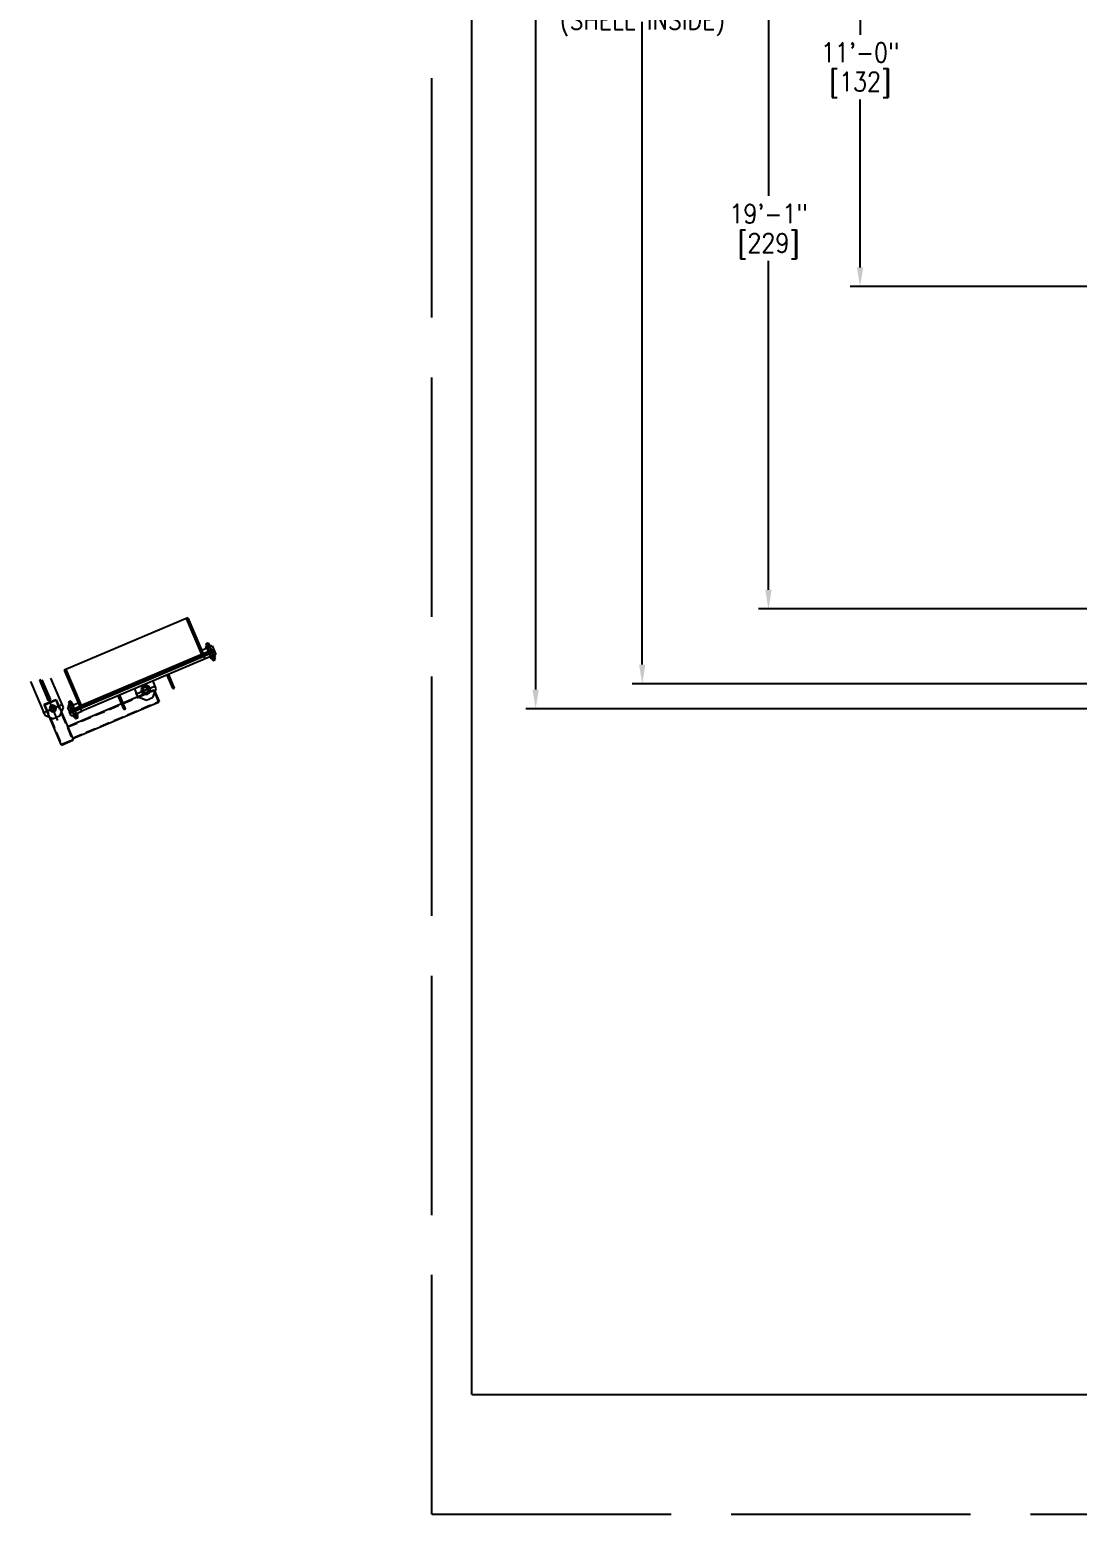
# Model space of a CAD drawing. Extents: x -1889 to 1438, y -977 to 1122.
# Drawn here: x -156.9 to 158.1, y 36 to 482.6 of the extents above; entities that cross this region are included whole.
import ezdxf

# ---------------------------------------------------------------- set-up
doc = ezdxf.new("R2010")
doc.units = 0
doc.header["$LTSCALE"] = 12
doc.header["$MEASUREMENT"] = 0
doc.header["$PDMODE"] = 33
doc.header["$PDSIZE"] = -0.5
for name, pattern in [('AM_ISO02W050', [7.5, 6, -1.5]), ('CENTER', [2, 1.25, -0.25, 0.25, -0.25]), ('HIDDEN', [0.375, 0.25, -0.125])]:
    doc.linetypes.add(name, pattern=pattern)
doc.layers.get('0').update_dxf_attribs({"linetype": 'CONTINUOUS'})
doc.layers.get('Defpoints').update_dxf_attribs({"linetype": 'CONTINUOUS'})
for name, color, linetype in [('11-2 PIPE', 7, 'CONTINUOUS'), ('3-4-10NC-HHBOLT', 32, 'CONTINUOUS'), ('3-4-10NC-HHNUT', 32, 'CONTINUOUS'), ('ARM', 3, 'CONTINUOUS'), ('CENTER', 6, 'CENTER'), ('COVER', 3, 'CONTINUOUS'), ('DIM', 1, 'CONTINUOUS'), ('EXTERNALS', 3, 'CONTINUOUS'), ('FLG', 2, 'CONTINUOUS'), ('HANDLE', 2, 'CONTINUOUS'), ('muoto', 4, 'CONTINUOUS'), ('NECK', 242, 'CONTINUOUS'), ('PIVOT', 30, 'CONTINUOUS'), ('WASHER', 7, 'CONTINUOUS')]:
    doc.layers.add(name, color=color, linetype=linetype)
doc.styles.add('ROMANS', font='ROMANS.shx', dxfattribs={"width": 0.85, "height": 5.76})
doc.styles.get("Standard").update_dxf_attribs({"font": 'sanss___.ttf'})
doc.dimstyles.get("Standard").update_dxf_attribs({"dimtxt": 0.18, "dimasz": 0.18, "dimexe": 0.18, "dimexo": 0.0625, "dimgap": 0.09, "dimtad": 0, "dimtih": 1, "dimtoh": 1, "dimdec": 4, "dimzin": 0, "dimdsep": 46, "dimtxsty": 'Standard', "dimcen": 0.09, "dimadec": 0, "dimazin": 0, "dimtfac": 1, "dimtdec": 4, "dimtofl": 0, "dimtmove": 0, "dimatfit": 3, "dimfxl": 1, "dimtolj": 1, "dimtzin": 0, "dimarcsym": 0})

# ---------------------------------------------------------------- blocks, each defined once
blk = doc.blocks.new('*D183')
at = {"layer": 'Defpoints', "color": 0, "transparency": 16777216}
for p in [(372.86, 796.33), (-4.78, 278.33), (372.86, 278.33)]:
    blk.add_point(p, dxfattribs=at)
at = {"layer": 'DIM', "color": 0, "lineweight": -2, "transparency": 16777216}
for p, q in [((366.86, 796.33), (-7.78, 796.33)), ((-4.78, 790.57), (-4.78, 582.84)), ((-4.78, 284.09), (-4.78, 552.67)), ((366.86, 278.33), (-7.78, 278.33))]:
    blk.add_line(p, q, dxfattribs=at)
at = {"layer": 'DIM', "color": 0, "transparency": 16777216}
for points in [[(-5.74, 790.57), (-3.82, 790.57), (-4.78, 796.33)], [(-5.74, 284.09), (-3.82, 284.09), (-4.78, 278.33)]]:
    blk.add_solid(points, dxfattribs=at)
at = {"layer": 'DIM', "color": 0, "transparency": 16777216, "char_height": 5.76, "attachment_point": 5, "style": 'ROMANS'}
for s, insert in [('\\A1;43\'-2"', (-4.78, 572.15)), ('\\A1;[518]\\P(BOTTOM)', (-4.78, 557.06))]:
    blk.add_mtext(s, dxfattribs=dict(at, insert=insert))
blk = doc.blocks.new('*D184')
at = {"layer": 'Defpoints', "color": 0, "transparency": 16777216}
for p in [(372.86, 788.83), (27.27, 285.83), (372.86, 285.83)]:
    blk.add_point(p, dxfattribs=at)
at = {"layer": 'DIM', "color": 0, "lineweight": -2, "transparency": 16777216}
for p, q in [((366.86, 788.83), (24.27, 788.83)), ((27.27, 783.07), (27.27, 515.14)), ((27.27, 291.59), (27.27, 484.96)), ((366.86, 285.83), (24.27, 285.83))]:
    blk.add_line(p, q, dxfattribs=at)
at = {"layer": 'DIM', "color": 0, "transparency": 16777216}
for points in [[(26.31, 783.07), (28.23, 783.07), (27.27, 788.83)], [(26.31, 291.59), (28.23, 291.59), (27.27, 285.83)]]:
    blk.add_solid(points, dxfattribs=at)
at = {"layer": 'DIM', "color": 0, "transparency": 16777216, "char_height": 5.76, "attachment_point": 5, "style": 'ROMANS'}
for s, insert in [('\\A1;41\'-11"', (27.27, 504.44)), ('\\A1;[503]\\P(SHELL INSIDE)', (27.27, 489.35))]:
    blk.add_mtext(s, dxfattribs=dict(at, insert=insert))
blk = doc.blocks.new('*D189')
at = {"layer": 'Defpoints', "color": 0, "transparency": 16777216}
for p in [(197.03, 537.33), (92.77, 405.33), (170.01, 405.33)]:
    blk.add_point(p, dxfattribs=at)
at = {"layer": 'DIM', "color": 0, "lineweight": -2, "transparency": 16777216}
for p, q in [((191.03, 537.33), (89.77, 537.33)), ((92.77, 531.57), (92.77, 481.07)), ((92.77, 411.09), (92.77, 461.6)), ((164.01, 405.33), (89.77, 405.33))]:
    blk.add_line(p, q, dxfattribs=at)
at = {"layer": 'DIM', "color": 0, "transparency": 16777216}
for points in [[(91.81, 531.57), (93.73, 531.57), (92.77, 537.33)], [(91.81, 411.09), (93.73, 411.09), (92.77, 405.33)]]:
    blk.add_solid(points, dxfattribs=at)
at = {"layer": 'DIM', "color": 0, "transparency": 16777216, "char_height": 5.76, "attachment_point": 5, "style": 'ROMANS'}
for s, insert in [('\\A1;11\'-0"', (92.77, 475.72)), ('\\A1;[132]', (92.77, 465.98))]:
    blk.add_mtext(s, dxfattribs=dict(at, insert=insert))
blk = doc.blocks.new('*D191')
at = {"layer": 'Defpoints', "color": 0, "transparency": 16777216}
for p in [(197.03, 537.33), (65.21, 308.33), (306.36, 308.33)]:
    blk.add_point(p, dxfattribs=at)
at = {"layer": 'DIM', "color": 0, "lineweight": -2, "transparency": 16777216}
for p, q in [((191.03, 537.33), (62.21, 537.33)), ((65.21, 531.57), (65.21, 432.57)), ((65.21, 314.09), (65.21, 413.1)), ((300.36, 308.33), (62.21, 308.33))]:
    blk.add_line(p, q, dxfattribs=at)
at = {"layer": 'DIM', "color": 0, "transparency": 16777216}
for points in [[(64.25, 531.57), (66.17, 531.57), (65.21, 537.33)], [(64.25, 314.09), (66.17, 314.09), (65.21, 308.33)]]:
    blk.add_solid(points, dxfattribs=at)
at = {"layer": 'DIM', "color": 0, "transparency": 16777216, "char_height": 5.76, "attachment_point": 5, "style": 'ROMANS'}
for s, insert in [('\\A1;19\'-1"', (65.21, 427.22)), ('\\A1;[229]', (65.21, 417.48))]:
    blk.add_mtext(s, dxfattribs=dict(at, insert=insert))
blk = doc.blocks.new('A$Ccf04fb3b')
at = {"layer": 'COVER'}
for p, q in [((-22.88, 0), (-22.88, 1.25)), ((-22, 0), (-22, 1.25))]:
    blk.add_line(p, q, dxfattribs=at)
at = {"layer": 'FLG'}
for p, q in [((-23.62, 0), (-23.62, 1.25)), ((-23.62, 0.87), (-20.16, 0.87)), ((-23.62, 0), (-20.16, 0)), ((-20.16, 0), (-20.16, 1.25)), ((-20.16, 0), (20.16, 0)), ((20.16, 0), (20.16, 1.25)), ((23.62, 0.87), (20.16, 0.87)), ((23.62, 0), (20.16, 0)), ((23.62, 0), (23.62, 1.25))]:
    blk.add_line(p, q, dxfattribs=at)
at = {"layer": 'muoto'}
for p, q in [((-23.62, 1.25), (23.62, 1.25)), ((-23.62, 0.87), (23.62, 0.87))]:
    blk.add_line(p, q, dxfattribs=at)
blk = doc.blocks.new('A$C278bd5e2')
at = {"layer": '11-2 PIPE'}
for centre, radius in [((27.88, -6.08), 0.95), ((27.88, -6.08), 0.805), ((0, -11.82), 0.95), ((0, -11.82), 0.805)]:
    blk.add_circle(centre, radius, dxfattribs=at)
at = {"layer": '3-4-10NC-HHBOLT'}
for p, q in [((-22.75, -6.13), (-22.81, -6.18)), ((-22.06, -6.18), (-22.81, -6.18)), ((-22.81, -6.18), (-22.81, -11.57)), ((-22.12, -6.13), (-22.75, -6.13)), ((-22.12, -6.13), (-22.06, -6.18)), ((-22.06, -6.18), (-22.06, -11.57)), ((22.12, -6.13), (22.06, -6.18)), ((22.06, -6.18), (22.81, -6.18)), ((22.06, -6.18), (22.06, -11.57)), ((22.12, -6.13), (22.75, -6.13)), ((22.75, -6.13), (22.81, -6.18)), ((22.81, -6.18), (22.81, -11.57)), ((-22.06, -11.57), (-22.81, -11.57)), ((-22.75, -11.62), (-22.81, -11.57)), ((-22.12, -11.62), (-22.75, -11.62)), ((-22.12, -11.62), (-22.06, -11.57)), ((22.06, -11.57), (22.81, -11.57)), ((22.12, -11.62), (22.06, -11.57)), ((22.12, -11.62), (22.75, -11.62)), ((22.75, -11.62), (22.81, -11.57))]:
    blk.add_line(p, q, dxfattribs=at)
at = {"layer": '3-4-10NC-HHBOLT', "linetype": 'HIDDEN'}
for p, q in [((-22.75, -6.18), (-22.75, -11.57)), ((-22.12, -6.18), (-22.12, -11.57)), ((22.12, -6.18), (22.12, -11.57)), ((22.75, -6.18), (22.75, -11.57))]:
    blk.add_line(p, q, dxfattribs=at)
at = {"layer": '3-4-10NC-HHNUT'}
for p, q in [((-23.09, -6.89), (-23, -6.84)), ((-23.09, -7.45), (-23.09, -6.89)), ((-23.09, -7.45), (-23, -7.5)), ((-21.88, -6.84), (-23, -6.84)), ((-21.88, -7.5), (-23, -7.5)), ((-22.76, -7.45), (-22.76, -6.89)), ((-22.11, -7.45), (-22.11, -6.89)), ((-21.79, -6.89), (-21.88, -6.84)), ((-21.79, -7.45), (-21.88, -7.5)), ((-21.79, -7.45), (-21.79, -6.89)), ((21.79, -6.89), (21.88, -6.84)), ((21.79, -7.45), (21.79, -6.89)), ((21.79, -7.45), (21.88, -7.5)), ((21.88, -6.84), (23, -6.84)), ((21.88, -7.5), (23, -7.5)), ((22.11, -7.45), (22.11, -6.89)), ((22.76, -7.45), (22.76, -6.89)), ((23.09, -6.89), (23, -6.84)), ((23.09, -7.45), (23, -7.5)), ((23.09, -7.45), (23.09, -6.89)), ((-23.09, -10.3), (-23, -10.25)), ((-23.09, -10.3), (-23.09, -10.86)), ((-23.09, -10.86), (-23, -10.91)), ((-21.88, -10.25), (-23, -10.25)), ((-21.88, -10.91), (-23, -10.91)), ((-22.76, -10.3), (-22.76, -10.86)), ((-22.11, -10.3), (-22.11, -10.86)), ((-21.79, -10.3), (-21.88, -10.25)), ((-21.79, -10.86), (-21.88, -10.91)), ((-21.79, -10.3), (-21.79, -10.86)), ((21.79, -10.3), (21.88, -10.25)), ((21.79, -10.3), (21.79, -10.86)), ((21.79, -10.86), (21.88, -10.91)), ((21.88, -10.25), (23, -10.25)), ((21.88, -10.91), (23, -10.91)), ((22.11, -10.3), (22.11, -10.86)), ((22.76, -10.3), (22.76, -10.86)), ((23.09, -10.3), (23, -10.25)), ((23.09, -10.86), (23, -10.91)), ((23.09, -10.3), (23.09, -10.86))]:
    blk.add_line(p, q, dxfattribs=at)
for centre, radius, start, end in [((-22.92, -7.12), 0.288, 55.6158, 124.3842), ((-22.92, -7.21), 0.288, 235.6158, 304.3842), ((-22.44, -7.91), 1.07, 72.412, 107.588), ((-22.44, -6.43), 1.07, 252.412, 287.588), ((-21.95, -7.12), 0.288, 55.6158, 124.3842), ((-21.95, -7.21), 0.288, 235.6158, 304.3842), ((21.95, -7.12), 0.288, 55.6158, 124.3842), ((21.95, -7.21), 0.288, 235.6158, 304.3842), ((22.44, -7.91), 1.07, 72.412, 107.588), ((22.44, -6.43), 1.07, 252.412, 287.588), ((22.92, -7.12), 0.288, 55.6158, 124.3842), ((22.92, -7.21), 0.288, 235.6158, 304.3842), ((-22.92, -10.54), 0.288, 55.6158, 124.3842), ((-22.92, -10.63), 0.288, 235.6158, 304.3842), ((-22.44, -11.32), 1.07, 72.412, 107.588), ((-22.44, -9.84), 1.07, 252.412, 287.588), ((-21.95, -10.54), 0.288, 55.6158, 124.3842), ((-21.95, -10.63), 0.288, 235.6158, 304.3842), ((21.95, -10.54), 0.288, 55.6158, 124.3842), ((21.95, -10.63), 0.288, 235.6158, 304.3842), ((22.44, -11.32), 1.07, 72.412, 107.588), ((22.44, -9.84), 1.07, 252.412, 287.588), ((22.92, -10.54), 0.288, 55.6158, 124.3842), ((22.92, -10.63), 0.288, 235.6158, 304.3842)]:
    blk.add_arc(centre, radius, start, end, dxfattribs=at)
at = {"layer": 'ARM'}
for p, q in [((29.88, -4.08), (25.88, -4.08)), ((29.88, -4.08), (25.88, -4.08)), ((25.88, -4.08), (25.88, -17.02)), ((26, -4.08), (26, -3.9)), ((29.75, -3.9), (26, -3.9)), ((26, -4.08), (26, -3.9)), ((29.75, -3.9), (26, -3.9)), ((29.75, -4.08), (29.75, -3.9)), ((29.75, -4.08), (29.75, -3.9)), ((29.88, -4.08), (29.88, -17.02)), ((-2.17, -12.9), (-2.36, -12.9)), ((-2.17, -12.9), (-2.36, -12.9)), ((-2.36, -12.9), (-2.36, -16.65)), ((25.88, -12.77), (-2.17, -12.77)), ((-2.17, -12.77), (-2.17, -16.77)), ((-2.17, -16.65), (-2.36, -16.65)), ((25.88, -16.77), (-2.17, -16.77)), ((29.88, -17.02), (25.88, -17.02)), ((26, -17.02), (26, -17.21)), ((26, -17.02), (26, -17.21)), ((29.75, -17.21), (26, -17.21)), ((29.75, -17.21), (26, -17.21)), ((29.75, -17.02), (29.75, -17.21)), ((29.75, -17.02), (29.75, -17.21))]:
    blk.add_line(p, q, dxfattribs=at)
at = {"layer": 'ARM', "linetype": 'HIDDEN'}
for p, q in [((26.06, -4.08), (26.06, -17.02)), ((29.69, -4.08), (29.69, -17.02)), ((25.88, -12.96), (-2.17, -12.96)), ((25.88, -16.59), (-2.17, -16.59))]:
    blk.add_line(p, q, dxfattribs=at)
at = {"layer": 'CENTER'}
for p, q in [((27.88, -9.95), (27.88, 3.55)), ((31.12, -6.08), (24.64, -6.08)), ((31.12, -6.08), (24.64, -6.08)), ((26.57, -6.08), (27.88, -6.08)), ((27.88, -4.78), (27.88, -6.08)), ((27.88, -7.39), (27.88, -6.08)), ((29.18, -6.08), (27.88, -6.08)), ((3.24, -11.82), (-3.24, -11.82)), ((-1.3, -11.82), (0, -11.82)), ((1.3, -11.82), (0, -11.82))]:
    blk.add_line(p, q, dxfattribs=at)
at = {"layer": 'COVER'}
for p, q in [((-23.62, -7.5), (-23.62, -10.25)), ((-22.88, -9), (-22.88, -7.5)), ((-22, -9), (-22, -7.5)), ((22, -9), (22, -7.5)), ((22.88, -9), (22.88, -7.5))]:
    blk.add_line(p, q, dxfattribs=at)
at = {"layer": 'EXTERNALS'}
for p, q in [((27.5, 3.19), (27.5, -3.41)), ((28.25, 3.37), (28.25, -3.41)), ((27.5, -3.41), (28.25, -3.41))]:
    blk.add_line(p, q, dxfattribs=at)
at = {"layer": 'FLG'}
for p, q in [((-23.62, -7.5), (-20.16, -7.5)), ((-23.62, -7.5), (-23.62, -9)), ((-23.62, -8.62), (-20.16, -8.62)), ((-20.16, -7.5), (-20.16, -9)), ((23.62, -7.5), (20.16, -7.5)), ((20.16, -7.5), (20.16, -9)), ((23.62, -8.62), (20.16, -8.62)), ((23.62, -7.5), (23.62, -9))]:
    blk.add_line(p, q, dxfattribs=at)
at = {"layer": 'HANDLE'}
for p, q in [((-8.25, -14.5), (-8.25, -10.25)), ((-7.75, -14.5), (-7.75, -10.25)), ((7.75, -14.5), (7.75, -10.25)), ((8.25, -14.5), (8.25, -10.25))]:
    blk.add_line(p, q, dxfattribs=at)
for centre in [(-8, -14.5), (8, -14.5)]:
    blk.add_circle(centre, 0.25, dxfattribs=at)
at = {"layer": 'muoto'}
blk.add_line((-23.62, -9), (23.62, -9), dxfattribs=at)
at = {"layer": 'NECK'}
for p, q in [((-20.16, 3.21), (20.16, 3.21)), ((-20.16, 3.21), (-20.16, -8.62)), ((-19.66, 3.21), (-19.66, -8.62)), ((19.66, 3.21), (19.66, -8.62)), ((20.16, 3.21), (20.16, -7.5)), ((-19.66, -8.62), (-20.16, -8.62)), ((-20.16, -8.62), (20.16, -8.62)), ((19.66, -8.62), (20.16, -8.62))]:
    blk.add_line(p, q, dxfattribs=at)
at = {"layer": 'PIVOT'}
for p, q in [((24.88, 2.61), (24.88, -7.02)), ((30.88, 4.04), (30.88, -7.02)), ((24.88, -7.02), (26.88, -9.02)), ((30.88, -7.02), (28.88, -9.02)), ((-3, -10.25), (-3, -12.76)), ((-3, -12.76), (-1, -14.76)), ((3, -12.76), (1, -14.76)), ((3, -10.25), (3, -12.76)), ((26.88, -9.02), (28.88, -9.02)), ((1, -14.76), (-1, -14.76))]:
    blk.add_line(p, q, dxfattribs=at)
for centre in [(27.88, -6.08), (0, -11.82)]:
    blk.add_circle(centre, 1, dxfattribs=at)
at = {"layer": 'WASHER'}
blk.add_circle((0, -11.82), 1.37, dxfattribs=at)
at = {"layer": 'COVER'}
blk.add_blockref('A$Ccf04fb3b', (0, -10.25), dxfattribs=at)

msp = doc.modelspace()

# ---------------------------------------------------------------- linework, layer by layer
for q in [(-24, 888), (1080, 72)]:
    msp.add_line((-24, 72), q)
at = {"layer": 'Defpoints', "linetype": 'AM_ISO02W050'}
for q in [(-36, 900), (1116, 36)]:
    msp.add_line((-36, 36), q, dxfattribs=at)

# ---------------------------------------------------------------- block references
at = {"layer": 'COVER', "xscale": -1, "rotation": 23.00000000000007}
msp.add_blockref('A$C278bd5e2', (-126.6957, 294.87162), dxfattribs=at)

# ---------------------------------------------------------------- dimensions: what is measured, and where the dimension line sits
at = {"layer": 'DIM'}
for base, p1, p2, text, picture, middle in [((-4.78147, 278.33221), (372.85731, 796.33221), (372.85731, 278.33221), '<>\\P(BOTTOM)', '*D183', (-4.78147, 567.75738)), ((27.27453, 285.83221), (372.85731, 788.83221), (372.85731, 285.83221), '<>\\P(SHELL INSIDE)', '*D184', (27.27453, 500.0495))]:
    dim = msp.add_linear_dim(base=base, p1=p1, p2=p2, angle=90, text=text, dimstyle='Standard', override={"dimscale": 48, "dimtxt": 5.76, "dimasz": 0.12, "dimexe": 0.0625, "dimexo": 0.125, "dimgap": 0.02, "dimzin": 3, "dimlunit": 4, "dimpost": '\\X', "dimtxsty": 'ROMANS', "dimcen": 0}, dxfattribs=at)
    dim.commit()
    dim.dimension.update_dxf_attribs({"geometry": picture, "text_midpoint": middle, "dimtype": 160})
for base, p2, picture, middle in [((65.20562, 308.33221), (306.35731, 308.33221), '*D191', (65.20562, 422.83221)), ((92.77128, 405.33221), (170.01325, 405.33221), '*D189', (92.77128, 471.33221))]:
    dim = msp.add_linear_dim(base=base, p1=(197.03086, 537.33221), p2=p2, angle=90, dimstyle='Standard', override={"dimscale": 48, "dimtxt": 5.76, "dimasz": 0.12, "dimexe": 0.0625, "dimexo": 0.125, "dimgap": 0.02, "dimzin": 3, "dimlunit": 4, "dimpost": '\\X', "dimtxsty": 'ROMANS', "dimcen": 0}, dxfattribs=at)
    dim.commit()
    dim.dimension.update_dxf_attribs({"geometry": picture, "text_midpoint": middle})

doc.saveas('drawing.dxf')
